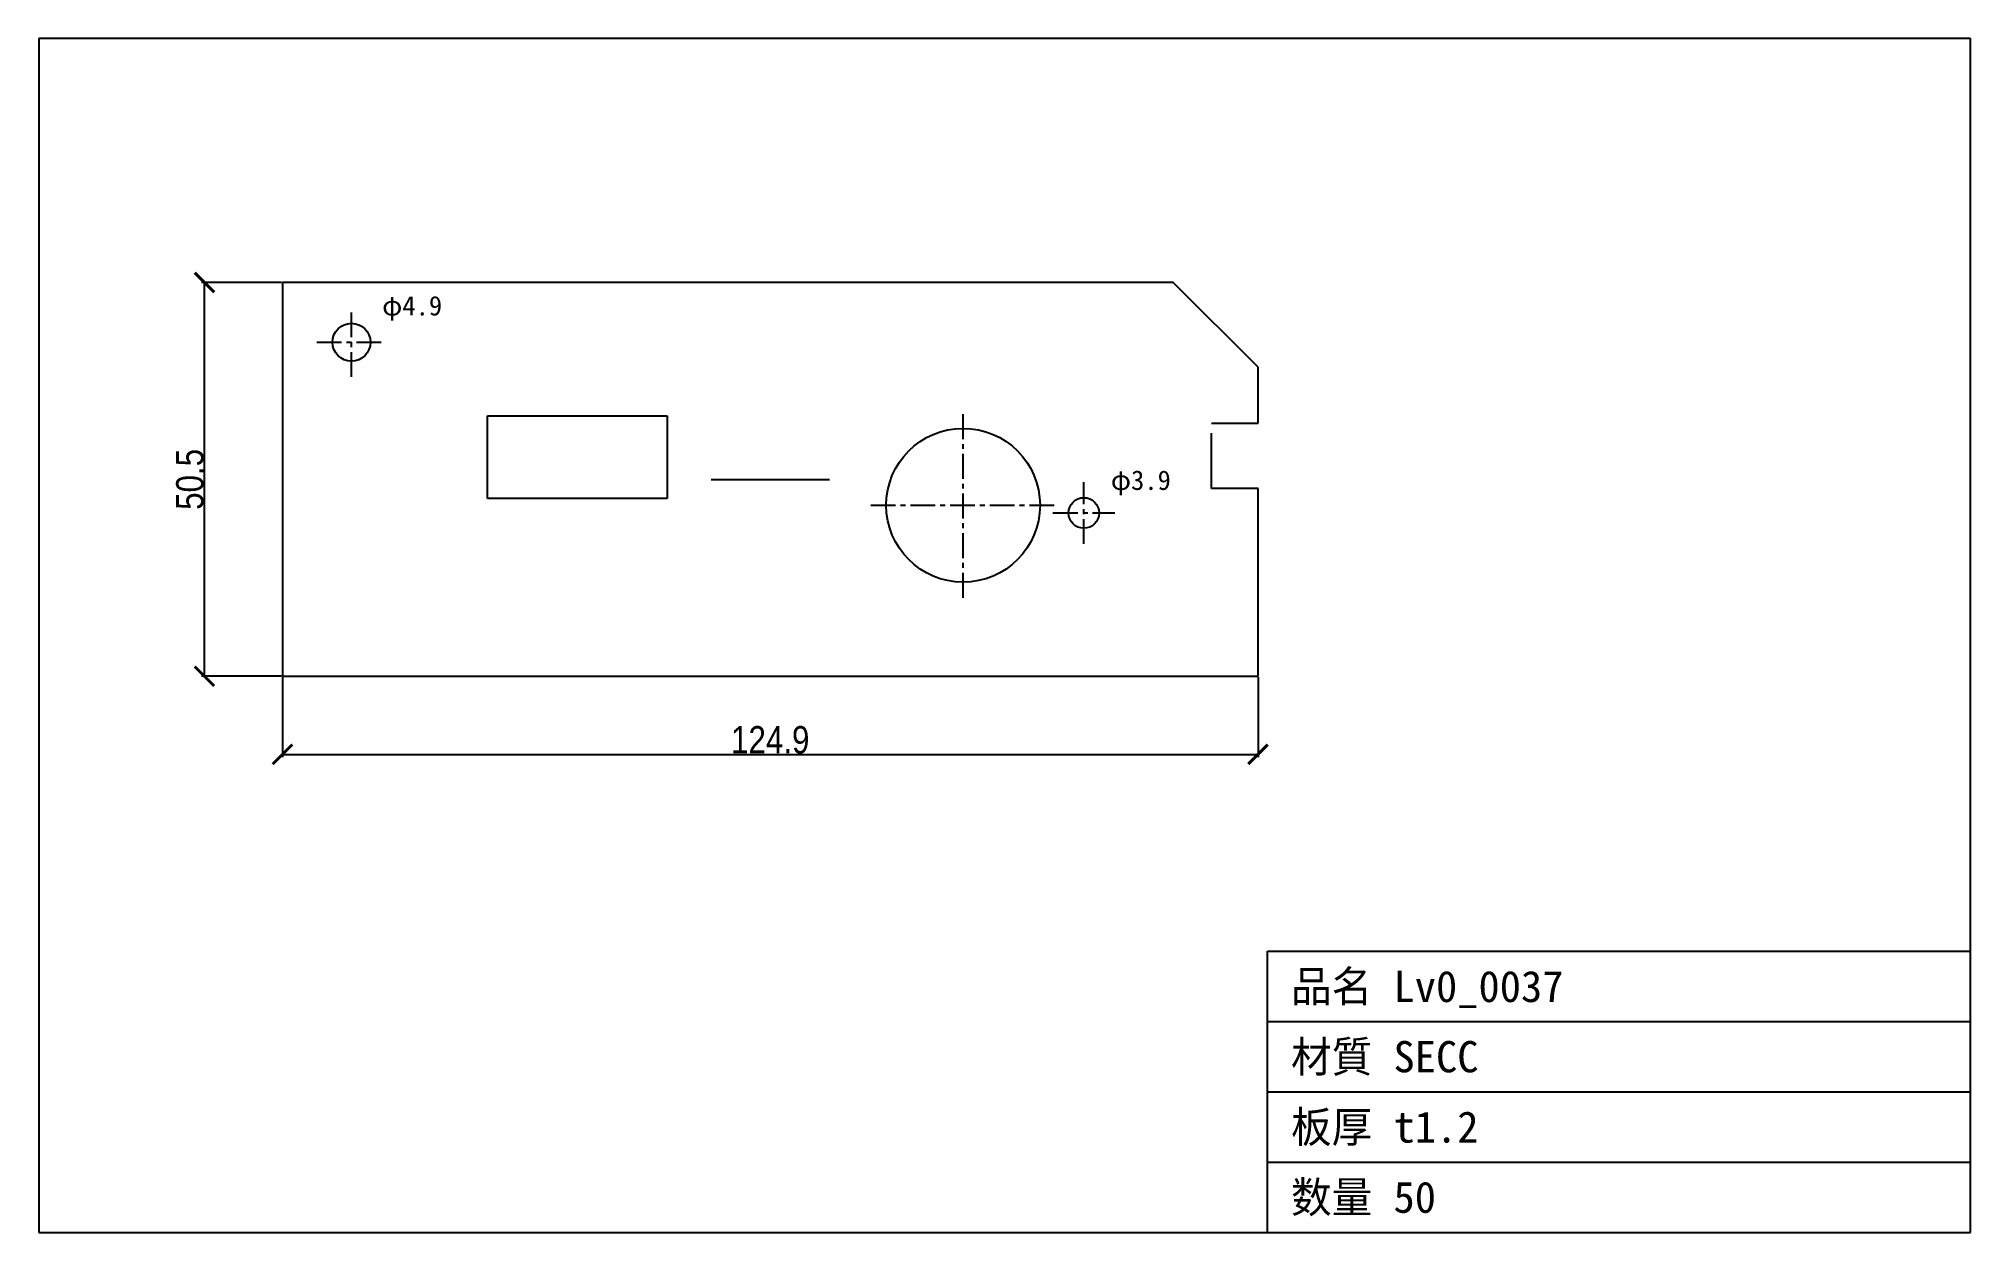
# Model space of a CAD drawing. Header units: millimetres. Extents: x -31 to 216, y -71 to 82.
import ezdxf

# ---------------------------------------------------------------- set-up
doc = ezdxf.new("R2010")
doc.units = ezdxf.units.MM
doc.linetypes.add('CENTER', pattern=[5.08, 3.175, -0.635, 0.635, -0.635])
for name, color, linetype in [('ケガキ', 7, 'Continuous'), ('中心線', 7, 'Continuous'), ('図枠', 7, 'Continuous'), ('外形', 7, 'Continuous'), ('寸法', 7, 'Continuous'), ('文字', 7, 'Continuous')]:
    doc.layers.add(name, color=color, linetype=linetype)
doc.styles.add('OpenSansCondensed-Light', font='OpenSansCondensed-Light.ttf')
doc.dimstyles.new('EZDXF', dxfattribs={"dimtxt": 0.25, "dimasz": 0.175, "dimexe": 0.375, "dimexo": 0.125, "dimgap": 0.1, "dimtad": 1, "dimlfac": 100, "dimzin": 12, "dimdsep": 46, "dimtxsty": 'OpenSansCondensed-Light', "dimblk": 'ARCHTICK', "dimcen": 2.5, "dimazin": 3, "dimtfac": 0.5, "dimtmove": 2, "dimatfit": 3})

# ---------------------------------------------------------------- blocks, each defined once
blk = doc.blocks.new('_ARCHTICK')
at = {"color": 0, "linetype": 'BYBLOCK', "const_width": 0.15}
blk.add_lwpolyline([(-0.5, -0.5), (0.5, 0.5)], dxfattribs=at)

msp = doc.modelspace()

# ---------------------------------------------------------------- linework, layer by layer
at = {"layer": 'ケガキ'}
msp.add_line((54.9, 25.23), (70.04, 25.23), dxfattribs=at)
at = {"layer": '中心線', "color": 1, "linetype": 'CENTER'}
for p, q in [((8.83, 38.36), (8.83, 47.22)), ((4.4, 42.79), (13.26, 42.79)), ((87.17, 10.07), (87.17, 33.76)), ((102.63, 16.96), (102.63, 24.87)), ((75.33, 21.91), (99.02, 21.91)), ((98.68, 20.92), (106.59, 20.92))]:
    msp.add_line(p, q, dxfattribs=at)
at = {"layer": '図枠'}
for p, q in [((216.17, 81.68), (-31.23, 81.68)), ((-31.23, 81.68), (-31.23, -71.23)), ((216.17, -71.23), (216.17, 81.68)), ((126.17, -71.23), (126.17, -35.23)), ((126.17, -35.23), (216.17, -35.23)), ((126.17, -44.23), (216.17, -44.23)), ((126.17, -53.23), (216.17, -53.23)), ((126.17, -62.23), (216.17, -62.23)), ((-31.23, -71.23), (216.17, -71.23))]:
    msp.add_line(p, q, dxfattribs=at)
at = {"layer": '外形'}
for p, q in [((114.07, 50.45), (0, 50.45)), ((0, 50.45), (0, 0)), ((124.94, 39.58), (114.07, 50.45)), ((124.94, 32.43), (124.94, 39.58)), ((26.27, 22.77), (26.27, 33.36)), ((26.27, 33.36), (49.26, 33.36)), ((49.26, 33.36), (49.26, 22.77)), ((118.98, 32.43), (124.94, 32.43)), ((118.98, 24.07), (118.98, 31.14)), ((49.26, 22.77), (26.27, 22.77)), ((124.94, 24.07), (118.98, 24.07)), ((124.94, 0), (124.94, 24.07)), ((0, 0), (124.94, 0))]:
    msp.add_line(p, q, dxfattribs=at)
for centre, radius in [((8.83, 42.79), 2.43), ((87.17, 21.91), 9.85), ((102.63, 20.92), 1.96)]:
    msp.add_circle(centre, radius, dxfattribs=at)

# ---------------------------------------------------------------- texts
at = {"layer": '文字'}
for s, height, p in [('φ4.9', 2.5, (12.76, 46.22)), ('φ3.9', 2.5, (106.09, 23.87)), ('品名 Lv0_0037', 4, (129.17, -41.73)), ('材質 SECC', 4, (129.17, -50.73)), ('板厚 t1.2', 4, (129.17, -59.73)), ('数量 50', 4, (129.17, -68.73))]:
    msp.add_text(s, height=height, dxfattribs=at).set_placement(p)

# ---------------------------------------------------------------- dimensions: what is measured, and where the dimension line sits
at = {"layer": '寸法'}
msp.add_linear_dim(base=(-10, 0), p1=(0, 0), p2=(0, 50.4504), angle=90, dimstyle='EZDXF', override={"dimtxt": 3.5, "dimasz": 2.5, "dimdec": 1, "dimlfac": 1}, dxfattribs=at).render()
msp.add_linear_dim(base=(0, -10), p1=(0, 0), p2=(124.94, 0), dimstyle='EZDXF', override={"dimtxt": 3.5, "dimasz": 2.5, "dimdec": 1, "dimlfac": 1}, dxfattribs=at).render()

doc.saveas('drawing.dxf')
